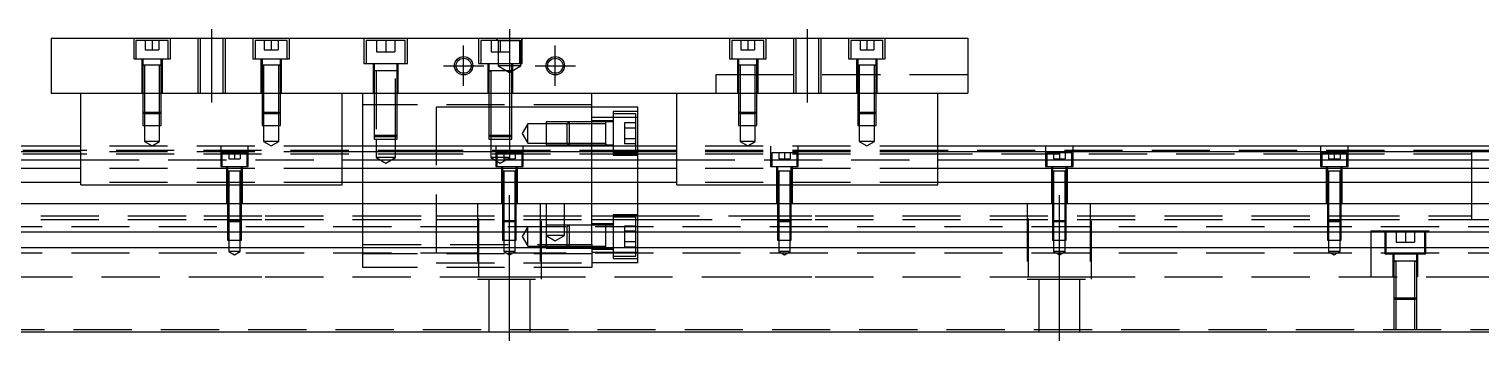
# Model space of a CAD drawing. Extents: x -12 to 733, y -286 to 102.
# Drawn here: x 155.2 to 472, y -239 to -171 of the extents above; entities that cross this region are included whole.
import ezdxf

# ---------------------------------------------------------------- set-up
doc = ezdxf.new("R2010")
doc.units = 0
doc.linetypes.add('CENTER', pattern=[50.8, 31.75, -6.35, 6.35, -6.35])
doc.linetypes.add('DASHED', pattern=[19.05, 12.7, -6.35])
doc.layers.get('0').update_dxf_attribs({"linetype": 'CONTINUOUS'})
doc.layers.add('CENTER', color=1, linetype='CENTER')

msp = doc.modelspace()

# ---------------------------------------------------------------- linework, layer by layer
at = {"color": 7, "linetype": 'CONTINUOUS'}
for p, q in [((160, -172.99), (360, -172.99)), ((160, -172.99), (160, -184.99)), ((360, -172.99), (360, -184.99)), ((160, -184.99), (360, -184.99)), ((166.5, -204.99), (166.5, -184.99)), ((223.5, -204.99), (223.5, -184.99)), ((228, -196.49), (228, -184.99)), ((278, -196.49), (278, -184.99)), ((296.5, -204.99), (296.5, -184.99)), ((353.5, -204.99), (353.5, -184.99)), ((288, -187.99), (278, -187.99)), ((288, -196.49), (288, -187.99)), ((166.5, -196.49), (0, -196.49)), ((166.5, -197.742272), (0, -197.742272)), ((0, -199.51668), (166.5, -199.51668)), ((296.5, -196.49), (223.5, -196.49)), ((296.5, -197.742272), (223.5, -197.742272)), ((223.5, -199.51668), (296.5, -199.51668)), ((520, -196.49), (353.5, -196.49)), ((520, -197.742272), (353.5, -197.742272)), ((353.5, -199.51668), (520, -199.51668)), ((166.5, -201.413076), (0, -201.413076)), ((296.5, -201.413076), (223.5, -201.413076)), ((520, -201.413076), (353.5, -201.413076)), ((166.5, -204.467372), (0, -204.467372)), ((166.5, -204.99), (223.5, -204.99)), ((296.5, -204.467372), (223.5, -204.467372)), ((296.5, -204.99), (353.5, -204.99)), ((520, -204.467372), (353.5, -204.467372)), ((0, -208.99), (520, -208.99)), ((520, -215.29), (0, -215.29)), ((520, -218.69), (0, -218.69)), ((281, -218.740006), (281, -218.69)), ((0, -236.99), (520, -236.99))]:
    msp.add_line(p, q, dxfattribs=at)
at = {"color": 3, "linetype": 'DASHED'}
for p, q in [((178, -172.99), (178, -177.49)), ((185.5, -173.49), (178.5, -173.49)), ((178.5, -173.49), (178.5, -177.49)), ((180.5, -173.49), (180.5, -175.49)), ((182, -173.49), (182, -175.49)), ((183.5, -173.49), (183.5, -175.49)), ((185.5, -177.49), (185.5, -173.49)), ((186, -177.49), (186, -172.99)), ((192.000006, -172.99), (192.000006, -184.99)), ((192.5, -172.99), (192.5, -184.99)), ((197.5, -184.99), (197.5, -172.99)), ((197.999994, -184.99), (197.999994, -172.99)), ((204, -172.99), (204, -177.49)), ((211.5, -173.49), (204.5, -173.49)), ((204.5, -173.49), (204.5, -177.49)), ((206.5, -173.49), (206.5, -175.49)), ((208, -173.49), (208, -175.49)), ((209.5, -173.49), (209.5, -175.49)), ((211.5, -177.49), (211.5, -173.49)), ((212, -177.49), (212, -172.99)), ((228.25, -172.99), (228.25, -178.49)), ((229.5, -173.49), (228.75, -173.49)), ((228.75, -173.49), (228.75, -178.49)), ((236.5, -173.49), (229.5, -173.49)), ((231, -173.49), (231, -175.99)), ((233, -173.49), (233, -175.49)), ((235, -173.49), (235, -175.99)), ((237.25, -173.49), (236.5, -173.49)), ((237.25, -178.49), (237.25, -173.49)), ((237.75, -178.49), (237.75, -172.99)), ((253.25, -172.99), (253.25, -178.49)), ((262.25, -173.49), (253.75, -173.49)), ((253.75, -173.49), (253.75, -178.49)), ((256, -173.49), (256, -175.99)), ((257.5, -173.49), (257, -172.99)), ((257.5, -173.49), (257.5, -178.99)), ((257.5, -173.49), (262.5, -173.49)), ((258, -173.49), (258, -175.99)), ((260, -173.49), (260, -175.99)), ((262.25, -178.49), (262.25, -173.49)), ((262.5, -173.49), (263, -172.99)), ((262.5, -178.99), (262.5, -173.49)), ((262.75, -178.49), (262.75, -172.99)), ((308, -172.99), (308, -177.49)), ((315.5, -173.49), (308.5, -173.49)), ((308.5, -173.49), (308.5, -177.49)), ((310.5, -173.49), (310.5, -175.49)), ((312, -173.49), (312, -175.49)), ((313.5, -173.49), (313.5, -175.49)), ((315.5, -177.49), (315.5, -173.49)), ((316, -177.49), (316, -172.99)), ((322.000006, -172.99), (322.000006, -184.99)), ((322.5, -172.99), (322.5, -184.99)), ((327.5, -184.99), (327.5, -172.99)), ((327.999994, -184.99), (327.999994, -172.99)), ((334, -172.99), (334, -177.49)), ((341.5, -173.49), (334.5, -173.49)), ((334.5, -173.49), (334.5, -177.49)), ((336.5, -173.49), (336.5, -175.49)), ((338, -173.49), (338, -175.49)), ((339.5, -173.49), (339.5, -175.49)), ((341.5, -177.49), (341.5, -173.49)), ((342, -177.49), (342, -172.99)), ((180.5, -175.49), (182, -175.49)), ((182, -175.49), (183.5, -175.49)), ((206.5, -175.49), (208, -175.49)), ((208, -175.49), (209.5, -175.49)), ((231, -175.99), (233, -175.99)), ((233, -175.49), (233, -175.99)), ((233, -175.99), (235, -175.99)), ((256, -175.99), (258, -175.99)), ((258, -175.99), (260, -175.99)), ((310.5, -175.49), (312, -175.49)), ((312, -175.49), (313.5, -175.49)), ((336.5, -175.49), (338, -175.49)), ((338, -175.49), (339.5, -175.49)), ((178, -177.49), (186, -177.49)), ((179.75, -177.49), (179.75, -184.99)), ((180, -177.49), (180, -178.89)), ((180, -178.885), (180, -178.89)), ((180, -178.89), (180.216462, -178.89)), ((180.216708, -178.89), (180, -178.89)), ((180, -178.89), (180, -178.895)), ((180, -178.89), (180, -184.99)), ((183.783332, -178.89), (180.216708, -178.89)), ((180.35, -178.89), (180.35, -184.99)), ((183.65, -184.99), (183.65, -178.89)), ((184, -178.89), (183.783332, -178.89)), ((183.783538, -178.89), (184, -178.89)), ((184, -178.89), (184, -177.49)), ((184, -178.89), (184, -178.885)), ((184, -178.895), (184, -178.89)), ((184, -184.99), (184, -178.89)), ((184.25, -184.99), (184.25, -177.49)), ((204, -177.49), (212, -177.49)), ((205.75, -177.49), (205.75, -184.99)), ((206, -177.49), (206, -178.89)), ((206, -178.885), (206, -178.89)), ((206, -178.89), (206.216462, -178.89)), ((206.216708, -178.89), (206, -178.89)), ((206, -178.89), (206, -178.895)), ((206, -178.89), (206, -184.99)), ((209.783332, -178.89), (206.216708, -178.89)), ((206.35, -178.89), (206.35, -184.99)), ((209.65, -184.99), (209.65, -178.89)), ((210, -178.89), (209.783332, -178.89)), ((209.783538, -178.89), (210, -178.89)), ((210, -178.89), (210, -177.49)), ((210, -178.89), (210, -178.885)), ((210, -178.895), (210, -178.89)), ((210, -184.99), (210, -178.89)), ((210.25, -184.99), (210.25, -177.49)), ((228.25, -178.49), (237.75, -178.49)), ((230.25, -178.49), (230.25, -184.99)), ((230.5, -178.49), (230.5, -180.09)), ((235.5, -180.09), (230.5, -180.09)), ((230.5, -180.09), (230.5, -184.99)), ((230.9, -180.09), (230.9, -194.99)), ((235.1, -194.49), (235.1, -180.09)), ((235.5, -180.09), (235.5, -178.49)), ((235.5, -184.99), (235.5, -180.09)), ((235.75, -184.99), (235.75, -178.49)), ((253.25, -178.49), (262.75, -178.49)), ((255.25, -178.49), (255.25, -184.99)), ((255.5, -178.49), (255.5, -180.09)), ((255.5, -180.085), (255.5, -180.09)), ((255.5, -180.09), (255.757448, -180.09)), ((255.757468, -180.09), (255.5, -180.09)), ((255.5, -180.09), (255.5, -184.99)), ((255.5, -180.09), (255.5, -180.095)), ((260.242552, -180.09), (255.757468, -180.09)), ((255.9, -180.09), (255.9, -184.99)), ((262.5, -178.99), (257.5, -178.99)), ((257.5, -178.99), (260, -180.433376)), ((260, -180.433376), (262.5, -178.99)), ((260.1, -184.99), (260.1, -180.09)), ((260.5, -180.09), (260.242552, -180.09)), ((260.242602, -180.09), (260.5, -180.09)), ((260.5, -180.09), (260.5, -178.49)), ((260.5, -180.09), (260.5, -180.085)), ((260.5, -184.99), (260.5, -180.09)), ((260.5, -180.095), (260.5, -180.09)), ((260.75, -184.99), (260.75, -178.49)), ((308, -177.49), (316, -177.49)), ((309.75, -177.49), (309.75, -184.99)), ((310, -177.49), (310, -178.89)), ((310, -178.885), (310, -178.89)), ((310, -178.89), (310.216462, -178.89)), ((310.216708, -178.89), (310, -178.89)), ((310, -178.89), (310, -178.895)), ((310, -178.89), (310, -184.99)), ((313.783332, -178.89), (310.216708, -178.89)), ((310.35, -178.89), (310.35, -184.99)), ((313.65, -184.99), (313.65, -178.89)), ((314, -178.89), (313.783332, -178.89)), ((313.783538, -178.89), (314, -178.89)), ((314, -178.89), (314, -177.49)), ((314, -178.89), (314, -178.885)), ((314, -178.895), (314, -178.89)), ((314, -184.99), (314, -178.89)), ((314.25, -184.99), (314.25, -177.49)), ((334, -177.49), (342, -177.49)), ((335.75, -177.49), (335.75, -184.99)), ((336, -177.49), (336, -178.89)), ((336, -178.885), (336, -178.89)), ((336, -178.89), (336.216462, -178.89)), ((336.216708, -178.89), (336, -178.89)), ((336, -178.89), (336, -178.895)), ((336, -178.89), (336, -184.99)), ((339.783332, -178.89), (336.216708, -178.89)), ((336.35, -178.89), (336.35, -184.99)), ((339.65, -184.99), (339.65, -178.89)), ((340, -178.89), (339.783332, -178.89)), ((339.783538, -178.89), (340, -178.89)), ((340, -178.89), (340, -177.49)), ((340, -178.89), (340, -178.885)), ((340, -178.895), (340, -178.89)), ((340, -184.99), (340, -178.89)), ((340.25, -184.99), (340.25, -177.49)), ((315, -180.99), (305, -180.99)), ((305, -180.99), (305, -184.99)), ((360, -180.99), (315, -180.99)), ((180, -184.99), (180, -189.14)), ((180.000006, -184.99), (180.000006, -189.140006)), ((180.35, -184.99), (180.35, -189.49)), ((183.65, -189.49), (183.65, -184.99)), ((183.999994, -189.140006), (183.999994, -184.99)), ((184, -189.14), (184, -184.99)), ((206, -184.99), (206, -189.14)), ((206.000006, -184.99), (206.000006, -189.140006)), ((206.35, -184.99), (206.35, -189.49)), ((209.65, -189.49), (209.65, -184.99)), ((209.999994, -189.140006), (209.999994, -184.99)), ((210, -189.14), (210, -184.99)), ((230.5, -184.99), (230.5, -194.09)), ((230.500006, -184.99), (230.500002, -194.09)), ((235.499998, -194.09), (235.499994, -184.99)), ((235.5, -194.09), (235.5, -184.99)), ((255.5, -184.99), (255.5, -194.09)), ((255.500006, -184.99), (255.500002, -194.09)), ((255.9, -184.99), (255.9, -194.49)), ((260.1, -194.49), (260.1, -184.99)), ((260.499998, -194.09), (260.499994, -184.99)), ((260.5, -194.09), (260.5, -184.99)), ((310, -184.99), (310, -189.14)), ((310.000006, -184.99), (310.000002, -189.14)), ((310.35, -184.99), (310.35, -189.49)), ((313.65, -189.49), (313.65, -184.99)), ((313.999998, -189.14), (313.999994, -184.99)), ((314, -189.14), (314, -184.99)), ((336, -184.99), (336, -189.14)), ((336.000006, -184.99), (336.000002, -189.14)), ((336.35, -184.99), (336.35, -189.49)), ((339.65, -189.49), (339.65, -184.99)), ((339.999998, -189.14), (339.999994, -184.99)), ((340, -189.14), (340, -184.99)), ((180, -189.14), (184, -189.14)), ((180, -189.14), (180.35, -189.49)), ((180.000006, -189.140006), (180.000006, -191.99)), ((183.65, -189.49), (180.35, -189.49)), ((180.35, -189.49), (180.35, -191.99)), ((183.65, -189.49), (184, -189.14)), ((183.65, -191.99), (183.65, -189.49)), ((183.999994, -191.99), (183.999994, -189.140006)), ((206, -189.14), (210, -189.14)), ((206, -189.14), (206.35, -189.49)), ((206.000006, -189.140006), (206.000006, -191.99)), ((209.65, -189.49), (206.35, -189.49)), ((206.35, -189.49), (206.35, -191.99)), ((209.65, -189.49), (210, -189.14)), ((209.65, -191.99), (209.65, -189.49)), ((209.999994, -191.99), (209.999994, -189.140006)), ((278, -187.49), (228, -187.49)), ((244, -187.99), (244, -221.99)), ((255.5, -187.99), (244, -187.99)), ((255.9, -187.99), (255.5, -187.99)), ((260.1, -187.99), (255.9, -187.99)), ((260.5, -187.99), (260.1, -187.99)), ((271.5, -187.99), (260.5, -187.99)), ((278, -187.99), (271.5, -187.99)), ((282.6, -188.99), (282.6, -198.49)), ((288, -188.99), (282.6, -188.99)), ((287.6, -189.49), (282.6, -189.49)), ((285.35, -189.49), (285.000006, -189.49)), ((287.6, -197.99), (287.6, -189.49)), ((310, -189.14), (314, -189.14)), ((310, -189.14), (310.35, -189.49)), ((310.000002, -189.14), (310.000006, -191.99)), ((313.65, -189.49), (310.35, -189.49)), ((310.35, -189.49), (310.35, -191.99)), ((313.65, -189.49), (314, -189.14)), ((313.65, -191.99), (313.65, -189.49)), ((313.999994, -191.99), (313.999998, -189.14)), ((336, -189.14), (340, -189.14)), ((336, -189.14), (336.35, -189.49)), ((336.000002, -189.14), (336.000006, -191.99)), ((339.65, -189.49), (336.35, -189.49)), ((336.35, -189.49), (336.35, -191.99)), ((339.65, -189.49), (340, -189.14)), ((339.65, -191.99), (339.65, -189.49)), ((339.999994, -191.99), (339.999998, -189.14)), ((180.000006, -191.99), (183.999994, -191.99)), ((180.35, -191.99), (180.35, -195.49)), ((183.65, -195.49), (183.65, -191.99)), ((206.000006, -191.99), (209.999994, -191.99)), ((206.35, -191.99), (206.35, -195.49)), ((209.65, -195.49), (209.65, -191.99)), ((264, -191.64), (262.787564, -193.74)), ((264, -195.84), (264, -191.64)), ((268, -191.64), (264, -191.64)), ((268, -191.240006), (268, -196.239994)), ((271.5, -191.240006), (268, -191.240006)), ((272.6, -191.64), (268, -191.64)), ((272.999994, -191.240006), (271.5, -191.240006)), ((273, -191.24), (272.6, -191.64)), ((272.6, -195.84), (272.6, -191.64)), ((278, -191.64), (272.6, -191.64)), ((278, -191.240006), (272.999994, -191.240006)), ((273, -191.24), (273, -196.24)), ((278, -191.24), (273, -191.24)), ((285.000006, -190.293062), (278, -190.293062)), ((282.6, -190.99), (278, -190.99)), ((281, -191.24), (278, -191.24)), ((281, -191.64), (278, -191.64)), ((281, -191.24), (280.995, -191.24)), ((281, -191.497468), (281, -191.24)), ((281.005, -191.24), (281, -191.24)), ((282.6, -191.24), (281, -191.24)), ((281, -193.589954), (281, -191.497468)), ((288, -190.293062), (285.000006, -190.293062)), ((285.1, -191.430598), (285.1, -192.5853)), ((287.6, -191.430598), (285.1, -191.430598)), ((287.6, -192.5853), (285.1, -192.5853)), ((285.1, -192.5853), (285.1, -194.8947)), ((310.000006, -191.99), (313.999994, -191.99)), ((310.35, -191.99), (310.35, -195.49)), ((313.65, -195.49), (313.65, -191.99)), ((336.000006, -191.99), (339.999994, -191.99)), ((336.35, -191.99), (336.35, -195.49)), ((339.65, -195.49), (339.65, -191.99)), ((183.65, -195.49), (180.35, -195.49)), ((180.35, -195.49), (182, -196.442628)), ((182, -196.442628), (183.65, -195.49)), ((209.65, -195.49), (206.35, -195.49)), ((206.35, -195.49), (208, -196.442628)), ((208, -196.442628), (209.65, -195.49)), ((230.5, -194.09), (235.5, -194.09)), ((230.5, -194.09), (230.9, -194.49)), ((230.500002, -194.09), (230.500006, -194.99)), ((230.500006, -194.99), (235.499994, -194.99)), ((235.1, -194.49), (230.9, -194.49)), ((230.9, -194.99), (230.9, -198.99)), ((235.1, -194.49), (235.5, -194.09)), ((235.1, -194.99), (235.1, -194.49)), ((235.1, -198.99), (235.1, -194.99)), ((235.499994, -194.99), (235.499998, -194.09)), ((255.5, -194.09), (260.5, -194.09)), ((255.5, -194.09), (255.9, -194.49)), ((255.500002, -194.09), (255.500006, -194.99)), ((255.500006, -194.99), (260.499994, -194.99)), ((260.1, -194.49), (255.9, -194.49)), ((255.9, -194.49), (255.9, -194.99)), ((255.9, -194.99), (255.9, -198.99)), ((260.1, -194.49), (260.5, -194.09)), ((260.1, -194.99), (260.1, -194.49)), ((260.1, -198.99), (260.1, -194.99)), ((260.499994, -194.99), (260.499998, -194.09)), ((262.787564, -193.74), (264, -195.84)), ((264, -195.84), (268, -195.84)), ((268, -195.84), (272.6, -195.84)), ((268, -196.239994), (273, -196.239994)), ((272.6, -195.84), (273, -196.24)), ((272.6, -195.84), (278, -195.84)), ((273, -196.239994), (278, -196.239994)), ((273, -196.24), (278, -196.239998)), ((278, -195.84), (281, -195.84)), ((278, -196.239998), (281.005, -196.24)), ((280.995, -196.24), (282.6, -196.24)), ((281, -193.94002), (281, -193.589954)), ((281, -195.982552), (281, -193.94002)), ((281, -196.24), (281, -195.982552)), ((281, -195.982602), (281, -196.24)), ((287.6, -194.8947), (285.1, -194.8947)), ((285.1, -194.8947), (285.1, -196.049402)), ((287.6, -196.049402), (285.1, -196.049402)), ((313.65, -195.49), (310.35, -195.49)), ((310.35, -195.49), (312, -196.442628)), ((312, -196.442628), (313.65, -195.49)), ((339.65, -195.49), (336.35, -195.49)), ((336.35, -195.49), (338, -196.442628)), ((338, -196.442628), (339.65, -195.49)), ((166.5, -197.49), (40.5, -197.49)), ((166.5, -198.24), (82.75, -198.24)), ((223.5, -196.49), (166.5, -196.49)), ((244, -197.49), (166.5, -197.49)), ((223.5, -197.742272), (166.5, -197.742272)), ((244, -198.24), (166.5, -198.24)), ((166.5, -199.51668), (223.5, -199.51668)), ((197, -196.49), (197, -200.99)), ((202.75, -197.99), (197.25, -197.99)), ((197.25, -197.99), (197.25, -200.99)), ((198.75, -197.99), (198.75, -199.29)), ((198.75, -199.29), (200, -199.29)), ((200, -197.99), (200, -199.29)), ((200, -199.29), (201.25, -199.29)), ((201.25, -197.99), (201.25, -199.29)), ((202.75, -200.99), (202.75, -197.99)), ((203, -200.99), (203, -196.49)), ((228, -200.99), (228, -196.49)), ((235.1, -198.99), (230.9, -198.99)), ((230.9, -198.99), (233, -200.202436)), ((233, -200.202436), (235.1, -198.99)), ((288, -197.49), (244, -197.49)), ((288, -198.24), (244, -198.24)), ((260.1, -198.99), (255.9, -198.99)), ((255.9, -198.99), (258, -200.202436)), ((257, -196.49), (257, -200.99)), ((262.75, -197.99), (257.25, -197.99)), ((257.25, -197.99), (257.25, -200.99)), ((258, -200.202436), (260.1, -198.99)), ((258.75, -197.99), (258.75, -199.29)), ((258.75, -199.29), (260, -199.29)), ((260, -197.99), (260, -199.29)), ((260, -199.29), (261.25, -199.29)), ((261.25, -197.99), (261.25, -199.29)), ((262.75, -200.99), (262.75, -197.99)), ((263, -200.99), (263, -196.49)), ((278, -204.99), (278, -196.49)), ((282.6, -197.99), (288, -197.99)), ((282.6, -198.49), (288, -198.49)), ((288, -200.99), (288, -196.49)), ((353.5, -197.49), (288, -197.49)), ((353.5, -198.24), (288, -198.24)), ((353.5, -196.49), (296.5, -196.49)), ((353.5, -197.742272), (296.5, -197.742272)), ((296.5, -199.51668), (353.5, -199.51668)), ((317, -196.49), (317, -200.99)), ((322.75, -197.99), (317.25, -197.99)), ((317.25, -197.99), (317.25, -200.99)), ((318.75, -197.99), (318.75, -199.29)), ((318.75, -199.29), (320, -199.29)), ((320, -197.99), (320, -199.29)), ((320, -199.29), (321.25, -199.29)), ((321.25, -197.99), (321.25, -199.29)), ((322.75, -200.99), (322.75, -197.99)), ((323, -200.99), (323, -196.49)), ((470, -197.49), (353.5, -197.49)), ((437.25, -198.24), (353.5, -198.24)), ((377, -196.49), (377, -200.99)), ((382.75, -197.99), (377.25, -197.99)), ((377.25, -197.99), (377.25, -200.99)), ((378.75, -197.99), (378.75, -199.29)), ((378.75, -199.29), (380, -199.29)), ((380, -197.99), (380, -199.29)), ((380, -199.29), (381.25, -199.29)), ((381.25, -197.99), (381.25, -199.29)), ((382.75, -200.99), (382.75, -197.99)), ((383, -200.99), (383, -196.49)), ((437, -196.49), (437, -200.99)), ((442.75, -197.99), (437.25, -197.99)), ((437.25, -197.99), (437.25, -200.99)), ((442.75, -198.24), (437.25, -198.24)), ((438.75, -197.99), (438.75, -199.29)), ((438.75, -199.29), (440, -199.29)), ((440, -197.99), (440, -199.29)), ((440, -199.29), (441.25, -199.29)), ((441.25, -197.99), (441.25, -199.29)), ((442.75, -200.99), (442.75, -197.99)), ((470, -198.24), (442.75, -198.24)), ((443, -200.99), (443, -196.49)), ((470, -197.49), (469.995, -197.49)), ((470, -198.038872), (470, -197.49)), ((470.005, -197.49), (470, -197.49)), ((475, -197.49), (470, -197.49)), ((470, -204.789934), (470, -198.038872)), ((223.5, -201.413076), (166.5, -201.413076)), ((197, -200.99), (203, -200.99)), ((198.25, -200.99), (198.25, -208.99)), ((198.5, -200.99), (198.5, -201.99)), ((198.5, -201.985), (198.5, -201.99)), ((198.624678, -201.99), (198.5, -201.99)), ((198.5, -201.99), (198.5, -208.99)), ((198.5, -201.99), (198.5, -201.995)), ((199.998804, -201.99), (198.624678, -201.99)), ((198.75, -201.99), (198.75, -208.99)), ((201.37533, -201.99), (199.998804, -201.99)), ((201.25, -208.99), (201.25, -201.99)), ((201.5, -201.99), (201.37533, -201.99)), ((201.5, -201.99), (201.5, -200.99)), ((201.5, -201.99), (201.5, -201.985)), ((201.5, -208.99), (201.5, -201.99)), ((201.5, -201.995), (201.5, -201.99)), ((201.75, -208.99), (201.75, -200.99)), ((228, -204.99), (228, -200.99)), ((257, -200.99), (263, -200.99)), ((258.25, -200.99), (258.25, -208.99)), ((258.5, -200.99), (258.5, -201.99)), ((258.5, -201.985), (258.5, -201.99)), ((258.624678, -201.99), (258.5, -201.99)), ((258.5, -201.99), (258.5, -208.99)), ((258.5, -201.99), (258.5, -201.995)), ((259.998804, -201.99), (258.624678, -201.99)), ((258.75, -201.99), (258.75, -208.99)), ((261.37533, -201.99), (259.998804, -201.99)), ((261.25, -208.99), (261.25, -201.99)), ((261.5, -201.99), (261.37533, -201.99)), ((261.5, -201.99), (261.5, -200.99)), ((261.5, -201.99), (261.5, -201.985)), ((261.5, -208.99), (261.5, -201.99)), ((261.5, -201.995), (261.5, -201.99)), ((261.75, -208.99), (261.75, -200.99)), ((288, -204.99), (288, -200.99)), ((353.5, -201.413076), (296.5, -201.413076)), ((317, -200.99), (323, -200.99)), ((318.25, -200.99), (318.25, -208.99)), ((318.5, -200.99), (318.5, -201.99)), ((318.5, -201.985), (318.5, -201.99)), ((318.624678, -201.99), (318.5, -201.99)), ((318.5, -201.99), (318.5, -208.99)), ((318.5, -201.99), (318.5, -201.995)), ((319.998804, -201.99), (318.624678, -201.99)), ((318.75, -201.99), (318.75, -208.99)), ((321.37533, -201.99), (319.998804, -201.99)), ((321.25, -208.99), (321.25, -201.99)), ((321.5, -201.99), (321.37533, -201.99)), ((321.5, -201.99), (321.5, -200.99)), ((321.5, -201.99), (321.5, -201.985)), ((321.5, -208.99), (321.5, -201.99)), ((321.5, -201.995), (321.5, -201.99)), ((321.75, -208.99), (321.75, -200.99)), ((377, -200.99), (383, -200.99)), ((378.25, -200.99), (378.25, -208.99)), ((378.5, -200.99), (378.5, -201.99)), ((378.5, -201.985), (378.5, -201.99)), ((378.624678, -201.99), (378.5, -201.99)), ((378.5, -201.99), (378.5, -208.99)), ((378.5, -201.99), (378.5, -201.995)), ((379.998804, -201.99), (378.624678, -201.99)), ((378.75, -201.99), (378.75, -208.99)), ((381.37533, -201.99), (379.998804, -201.99)), ((381.25, -208.99), (381.25, -201.99)), ((381.5, -201.99), (381.37533, -201.99)), ((381.5, -201.99), (381.5, -200.99)), ((381.5, -201.99), (381.5, -201.985)), ((381.5, -208.99), (381.5, -201.99)), ((381.5, -201.995), (381.5, -201.99)), ((381.75, -208.99), (381.75, -200.99)), ((437, -200.99), (443, -200.99)), ((438.25, -200.99), (438.25, -208.99)), ((438.5, -200.99), (438.5, -201.99)), ((438.5, -201.985), (438.5, -201.99)), ((438.624678, -201.99), (438.5, -201.99)), ((438.5, -201.99), (438.5, -201.995)), ((438.5, -201.99), (438.5, -208.99)), ((439.998804, -201.99), (438.624678, -201.99)), ((438.75, -201.99), (438.75, -208.99)), ((441.37533, -201.99), (439.998804, -201.99)), ((441.25, -208.99), (441.25, -201.99)), ((441.5, -201.99), (441.37533, -201.99)), ((441.5, -201.99), (441.5, -200.99)), ((441.5, -201.99), (441.5, -201.985)), ((441.5, -201.995), (441.5, -201.99)), ((441.5, -208.99), (441.5, -201.99)), ((441.75, -208.99), (441.75, -200.99)), ((223.5, -204.467372), (166.5, -204.467372)), ((228, -208.99), (228, -204.99)), ((278, -208.99), (278, -204.99)), ((288, -208.99), (288, -204.99)), ((353.5, -204.467372), (296.5, -204.467372)), ((470, -205.190056), (470, -204.789934)), ((470, -208.99023), (470, -205.190056)), ((198.5, -208.99), (198.5, -212.74)), ((198.500006, -208.99), (198.500002, -212.74)), ((198.75, -208.99), (198.75, -212.99)), ((201.25, -212.99), (201.25, -208.99)), ((201.499998, -212.74), (201.499994, -208.99)), ((201.5, -212.74), (201.5, -208.99)), ((228, -215.29), (228, -208.99)), ((253, -208.99), (253, -225.49)), ((253.291796, -224.99), (253.291796, -208.99)), ((258.5, -208.99), (258.5, -212.74)), ((258.500006, -208.99), (258.500002, -212.74)), ((258.75, -208.99), (258.75, -212.99)), ((261.25, -212.99), (261.25, -208.99)), ((261.499998, -212.74), (261.499994, -208.99)), ((261.5, -212.74), (261.5, -208.99)), ((266.708204, -208.99), (266.708204, -224.99)), ((267, -225.49), (267, -208.99)), ((268, -208.99), (268, -215.99)), ((272, -215.99), (272, -208.99)), ((278, -215.29), (278, -208.99)), ((288, -215.29), (288, -208.99)), ((318.5, -208.99), (318.5, -212.74)), ((318.500006, -208.99), (318.500002, -212.74)), ((318.75, -208.99), (318.75, -212.99)), ((321.25, -212.99), (321.25, -208.99)), ((321.499998, -212.74), (321.499994, -208.99)), ((321.5, -212.74), (321.5, -208.99)), ((373, -208.99), (373, -225.49)), ((373.291796, -224.99), (373.291796, -208.99)), ((378.5, -208.99), (378.5, -212.74)), ((378.500006, -208.99), (378.500002, -212.74)), ((378.75, -208.99), (378.75, -212.99)), ((381.25, -212.99), (381.25, -208.99)), ((381.499998, -212.74), (381.499994, -208.99)), ((381.5, -212.74), (381.5, -208.99)), ((386.708204, -208.99), (386.708204, -224.99)), ((387, -225.49), (387, -208.99)), ((438.5, -208.99), (438.5, -212.74)), ((438.500006, -208.99), (438.500006, -212.740006)), ((438.75, -208.99), (438.75, -212.99)), ((441.25, -212.99), (441.25, -208.99)), ((441.499994, -212.740006), (441.499994, -208.99)), ((441.5, -212.74), (441.5, -208.99)), ((470, -211.940962), (470, -208.99023)), ((81.5, -211.74), (193.291796, -211.74)), ((193.291796, -211.74), (206.708204, -211.74)), ((206.708204, -211.74), (228, -211.74)), ((228, -211.74), (244, -211.74)), ((244, -211.74), (278, -211.74)), ((278, -211.74), (288, -211.74)), ((282.6, -211.49), (282.6, -220.99)), ((288, -211.49), (282.6, -211.49)), ((287.6, -211.99), (282.6, -211.99)), ((287.6, -215.29), (287.6, -211.99)), ((288, -211.74), (288.5, -211.74)), ((288.5, -211.74), (288.75, -211.74)), ((288.75, -211.74), (313.291796, -211.74)), ((313.291796, -211.74), (326.708204, -211.74)), ((326.708204, -211.74), (438.5, -211.74)), ((438.5, -211.74), (438.75, -211.74)), ((438.75, -211.74), (441.25, -211.74)), ((441.25, -211.74), (441.5, -211.74)), ((441.5, -211.74), (463.291796, -211.74)), ((463.291796, -211.74), (470, -211.74)), ((470, -212.489332), (470, -211.940962)), ((520, -214.14), (0, -214.14)), ((81.5, -212.49), (193.291796, -212.49)), ((193.291796, -212.49), (206.708204, -212.49)), ((198.5, -212.74), (201.5, -212.74)), ((198.5, -212.74), (198.75, -212.99)), ((198.500002, -212.74), (198.500006, -215.29)), ((198.500006, -215.29), (198.500006, -216.99)), ((201.25, -212.99), (198.75, -212.99)), ((198.75, -212.99), (198.75, -216.99)), ((201.25, -212.99), (201.5, -212.74)), ((201.25, -216.99), (201.25, -212.99)), ((201.499994, -215.29), (201.499998, -212.74)), ((201.499994, -216.99), (201.499994, -215.29)), ((206.708204, -212.49), (228, -212.49)), ((228, -212.49), (244, -212.49)), ((228, -217.99), (228, -215.29)), ((244, -212.489994), (278, -212.489994)), ((244, -212.49), (278, -212.49)), ((258.5, -212.74), (261.5, -212.74)), ((258.5, -212.74), (258.75, -212.99)), ((258.500002, -212.74), (258.500006, -215.29)), ((258.500006, -215.29), (258.500006, -216.99)), ((261.25, -212.99), (258.75, -212.99)), ((258.75, -212.99), (258.75, -216.99)), ((261.25, -212.99), (261.5, -212.74)), ((261.25, -216.99), (261.25, -212.99)), ((261.499994, -215.29), (261.499998, -212.74)), ((261.499994, -216.99), (261.499994, -215.29)), ((264, -214.14), (262.787564, -216.24)), ((264, -218.34), (264, -214.14)), ((268, -213.740006), (268, -218.739994)), ((273, -213.740006), (268, -213.740006)), ((273, -213.74), (272.6, -214.14)), ((272.6, -218.34), (272.6, -214.14)), ((273, -213.74), (273, -218.74)), ((278, -213.74), (273, -213.74)), ((278, -213.740006), (273, -213.740006)), ((278, -212.489994), (282.6, -212.489994)), ((278, -212.49), (282.6, -212.49)), ((282.6, -213.49), (278, -213.49)), ((281, -213.74), (278, -213.74)), ((278, -217.99), (278, -215.29)), ((281, -213.74), (280.995, -213.74)), ((281, -213.997468), (281, -213.74)), ((281.005, -213.74), (281, -213.74)), ((282.6, -213.74), (281, -213.74)), ((281, -215.28994), (281, -213.997468)), ((281, -216.089954), (281, -215.28994)), ((282.6, -212.489994), (287.6, -212.489994)), ((282.6, -212.49), (287.6, -212.49)), ((285.1, -213.930598), (285.1, -215.0853)), ((287.6, -213.930598), (285.1, -213.930598)), ((287.6, -215.0853), (285.1, -215.0853)), ((285.1, -215.0853), (285.1, -217.3947)), ((287.6, -212.489994), (288, -212.489994)), ((287.6, -212.49), (288, -212.49)), ((287.6, -218.69), (287.6, -215.29)), ((288, -212.49), (288.5, -212.49)), ((288, -218.69), (288, -215.29)), ((288.5, -212.49), (288.75, -212.49)), ((288.75, -212.49), (291.25, -212.49)), ((291.25, -212.49), (291.5, -212.49)), ((291.5, -212.49), (313.291796, -212.49)), ((313.291796, -212.49), (326.708204, -212.49)), ((318.5, -212.74), (321.5, -212.74)), ((318.5, -212.74), (318.75, -212.99)), ((318.500002, -212.74), (318.500006, -215.29)), ((318.500006, -215.29), (318.500006, -216.99)), ((321.25, -212.99), (318.75, -212.99)), ((318.75, -212.99), (318.75, -216.99)), ((321.25, -212.99), (321.5, -212.74)), ((321.25, -216.99), (321.25, -212.99)), ((321.499994, -215.29), (321.499998, -212.74)), ((321.499994, -216.99), (321.499994, -215.29)), ((326.708204, -212.49), (438.5, -212.49)), ((378.5, -212.74), (381.5, -212.74)), ((378.5, -212.74), (378.75, -212.99)), ((378.500002, -212.74), (378.500006, -215.29)), ((378.500006, -215.29), (378.500006, -216.99)), ((381.25, -212.99), (378.75, -212.99)), ((378.75, -212.99), (378.75, -216.99)), ((381.25, -212.99), (381.5, -212.74)), ((381.25, -216.99), (381.25, -212.99)), ((381.499994, -215.29), (381.499998, -212.74)), ((381.499994, -216.99), (381.499994, -215.29)), ((438.5, -212.49), (438.75, -212.49)), ((438.5, -212.74), (441.5, -212.74)), ((438.5, -212.74), (438.75, -212.99)), ((438.500006, -212.740006), (438.500006, -215.29)), ((438.500006, -215.29), (438.500006, -216.99)), ((438.75, -212.49), (441.25, -212.49)), ((441.25, -212.99), (438.75, -212.99)), ((438.75, -212.99), (438.75, -216.99)), ((441.25, -212.49), (441.5, -212.49)), ((441.25, -212.99), (441.5, -212.74)), ((441.25, -216.99), (441.25, -212.99)), ((441.499994, -215.29), (441.499994, -212.740006)), ((441.499994, -216.99), (441.499994, -215.29)), ((441.5, -212.49), (463.291796, -212.49)), ((448, -214.99), (448, -215.29)), ((448, -214.99), (463, -214.99)), ((448, -215.29), (448, -218.69)), ((451, -214.99), (451, -219.99)), ((451.25, -214.99), (451.25, -215.29)), ((451.25, -215.29), (451.25, -218.69)), ((453.5, -214.99), (453.5, -217.49)), ((455.5, -214.99), (455.5, -217.49)), ((457.5, -214.99), (457.5, -217.49)), ((459.75, -215.29), (459.75, -214.99)), ((459.75, -218.69), (459.75, -215.29)), ((460, -219.99), (460, -214.99)), ((463.291796, -212.49), (470, -212.49)), ((469.995, -212.49), (470, -212.49)), ((470, -212.49), (470, -212.489332)), ((470, -212.49), (470.005, -212.49)), ((470, -212.49), (475, -212.49)), ((198.500006, -216.99), (201.499994, -216.99)), ((198.75, -216.99), (198.75, -219.49)), ((201.25, -219.49), (201.25, -216.99)), ((228, -217.99), (278, -217.99)), ((228, -218.69), (228, -217.99)), ((258.500006, -216.99), (261.499994, -216.99)), ((258.75, -216.99), (258.75, -219.49)), ((261.25, -219.49), (261.25, -216.99)), ((262.787564, -216.24), (264, -218.34)), ((264, -218.34), (268, -218.34)), ((272, -215.99), (268, -215.99)), ((268, -215.99), (270, -217.1447)), ((268, -218.34), (272.6, -218.34)), ((270, -217.1447), (272, -215.99)), ((272.6, -218.34), (278, -218.34)), ((272.6, -218.34), (273, -218.74)), ((278, -217.99), (278, -218.69)), ((278, -218.34), (281, -218.34)), ((281, -216.44002), (281, -216.089954)), ((281, -218.482552), (281, -216.44002)), ((281, -218.69059), (281, -218.482552)), ((285.1, -217.3947), (285.1, -218.549402)), ((287.6, -217.3947), (285.1, -217.3947)), ((287.6, -218.549402), (285.1, -218.549402)), ((318.500006, -216.99), (321.499994, -216.99)), ((318.75, -216.99), (318.75, -219.49)), ((321.25, -219.49), (321.25, -216.99)), ((378.500006, -216.99), (381.499994, -216.99)), ((378.75, -216.99), (378.75, -219.49)), ((381.25, -219.49), (381.25, -216.99)), ((438.500006, -216.99), (441.499994, -216.99)), ((438.75, -216.99), (438.75, -219.49)), ((441.25, -219.49), (441.25, -216.99)), ((453.5, -217.49), (455.5, -217.49)), ((455.5, -217.49), (457.5, -217.49)), ((520, -219.84), (0, -219.84)), ((201.25, -219.49), (198.75, -219.49)), ((198.75, -219.49), (200, -220.211688)), ((200, -220.211688), (201.25, -219.49)), ((228, -222.99), (228, -218.69)), ((278, -219.998332), (228, -219.998332)), ((261.25, -219.49), (258.75, -219.49)), ((258.75, -219.49), (260, -220.211688)), ((260, -220.211688), (261.25, -219.49)), ((268, -218.739994), (273, -218.739994)), ((273, -218.739994), (278, -218.739994)), ((273, -218.74), (278, -218.739998)), ((278, -218.69), (278, -222.99)), ((278, -218.739998), (281.005, -218.74)), ((278, -218.99), (282.6, -218.99)), ((288, -219.686938), (278, -219.686938)), ((280.995, -218.74), (282.6, -218.74)), ((281, -218.74), (281, -218.69059)), ((282.6, -220.49), (287.6, -220.49)), ((282.6, -220.99), (288, -220.99)), ((287.6, -220.49), (287.6, -218.69)), ((288, -219.686938), (288, -218.69)), ((288, -221.99), (288, -219.686938)), ((321.25, -219.49), (318.75, -219.49)), ((318.75, -219.49), (320, -220.211688)), ((320, -220.211688), (321.25, -219.49)), ((381.25, -219.49), (378.75, -219.49)), ((378.75, -219.49), (380, -220.211688)), ((380, -220.211688), (381.25, -219.49)), ((441.25, -219.49), (438.75, -219.49)), ((438.75, -219.49), (440, -220.211688)), ((440, -220.211688), (441.25, -219.49)), ((448, -218.69), (448, -224.99)), ((451, -219.99), (460, -219.99)), ((451.25, -218.69), (451.25, -219.99)), ((452.75, -219.99), (452.75, -224.99)), ((453, -219.99), (453, -221.595)), ((453, -221.585), (453, -224.99)), ((453, -221.59), (453.257448, -221.59)), ((453.257468, -221.59), (453, -221.59)), ((457.742552, -221.59), (453.257468, -221.59)), ((453.4, -221.59), (453.4, -224.99)), ((457.6, -224.99), (457.6, -221.59)), ((458, -221.59), (457.742552, -221.59)), ((457.742602, -221.59), (458, -221.59)), ((458, -221.595), (458, -219.99)), ((458, -224.99), (458, -221.585)), ((458.25, -224.99), (458.25, -219.99)), ((459.75, -219.99), (459.75, -218.69)), ((278, -222.99), (228, -222.99)), ((244, -221.99), (278, -221.99)), ((288, -221.99), (278, -221.99)), ((56.708204, -224.99), (193.291796, -224.99)), ((193.291796, -224.99), (206.708204, -224.99)), ((206.708204, -224.99), (313.291796, -224.99)), ((253, -225.49), (267, -225.49)), ((253.291796, -224.99), (266.708204, -224.99)), ((255.5, -225.49), (255.5, -236.99)), ((264.5, -236.99), (264.5, -225.49)), ((313.291796, -224.99), (326.708204, -224.99)), ((326.708204, -224.99), (463.291796, -224.99)), ((373, -225.49), (387, -225.49)), ((373.291796, -224.99), (386.708204, -224.99)), ((375.5, -225.49), (375.5, -236.99)), ((384.5, -236.99), (384.5, -225.49)), ((453, -224.99), (453, -229.59)), ((453.000006, -224.99), (453.000002, -229.59)), ((453.4, -224.99), (453.4, -229.99)), ((457.6, -229.99), (457.6, -224.99)), ((457.999998, -229.59), (457.999994, -224.99)), ((458, -229.59), (458, -224.99)), ((463.291796, -224.99), (476.708204, -224.99)), ((453, -229.59), (458, -229.59)), ((453, -229.59), (453.4, -229.99)), ((453.000002, -229.59), (453.000006, -236.49)), ((457.6, -229.99), (453.4, -229.99)), ((453.4, -229.99), (453.4, -236.49)), ((457.6, -229.99), (458, -229.59)), ((457.6, -236.49), (457.6, -229.99)), ((457.999994, -236.49), (457.999998, -229.59)), ((12.499994, -236.49), (520, -236.49))]:
    msp.add_line(p, q, dxfattribs=at)
at = {"color": 3, "linetype": 'CONTINUOUS'}
for centre in [(250, -178.99), (270, -178.99)]:
    msp.add_circle(centre, 2, dxfattribs=at)
at = {"color": 7, "linetype": 'CONTINUOUS'}
for centre in [(250, -178.99), (270, -178.99)]:
    msp.add_circle(centre, 1.65, dxfattribs=at)
at = {"layer": 'CENTER', "color": 1, "linetype": 'CENTER'}
for p, q in [((195, -170.99), (195, -186.99)), ((260, -170.99), (260, -182.433376)), ((325, -170.99), (325, -186.99)), ((250, -183.39), (250, -174.59)), ((270, -183.39), (270, -174.59)), ((245.6, -178.99), (254.4, -178.99)), ((265.6, -178.99), (274.4, -178.99)), ((260, -238.99), (260, -206.99)), ((380, -238.99), (380, -206.99))]:
    msp.add_line(p, q, dxfattribs=at)

doc.saveas('drawing.dxf')
